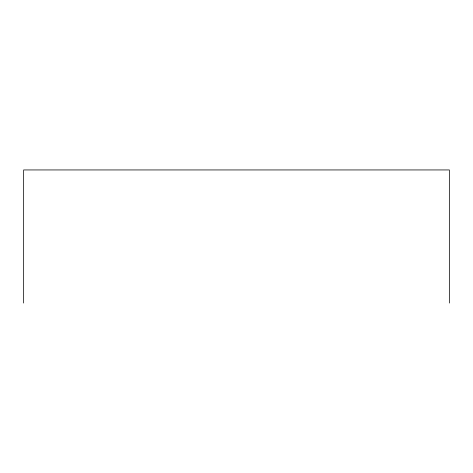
<?xml version="1.0" encoding="UTF-8"?>
<svg xmlns="http://www.w3.org/2000/svg" width="473" height="473" viewBox="0 0 473 473"><rect width="100%" height="100%" fill="white"/><g stroke="black" fill="none" stroke-linecap="round" stroke-linejoin="round"><path stroke-width="0.71" d="M449.35 303.057L449.35 169.943L23.65 169.943L23.65 303.057"/></g></svg>
